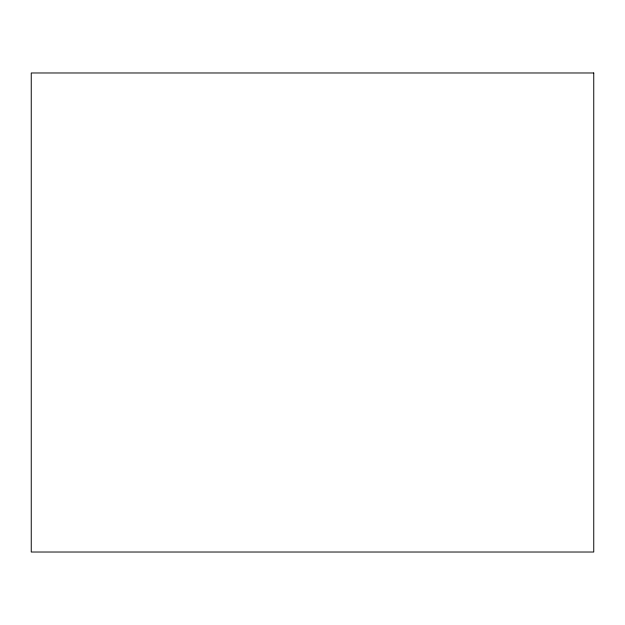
<?xml version="1.0" encoding="UTF-8"?>
<svg xmlns="http://www.w3.org/2000/svg" width="625" height="625" viewBox="0 0 625 625"><rect width="100%" height="100%" fill="white"/><g stroke="black" fill="none" stroke-linecap="round" stroke-linejoin="round"><path stroke-width="0.94" d="M593.75 72.977L31.25 72.977L31.25 552.023L593.75 552.023L593.75 72.977"/></g></svg>
